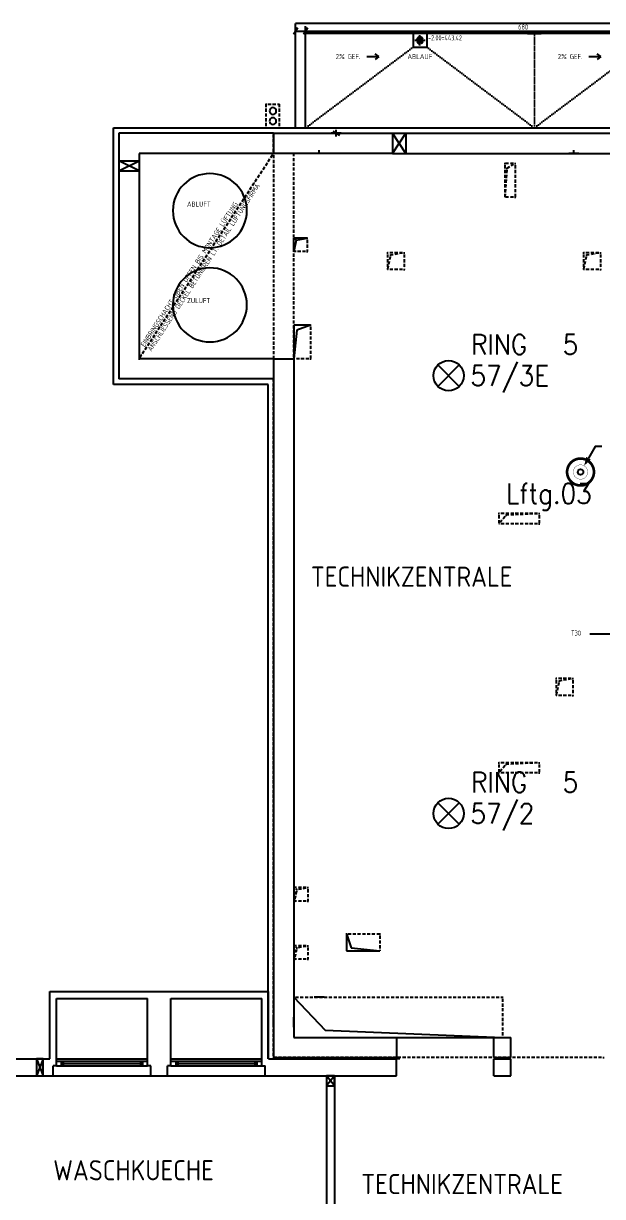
# Model space of a CAD drawing. Extents: x -386 to 10077, y -116 to 3208.
# Drawn here: x 1431 to 2291, y 1296 to 3038 of the extents above; entities that cross this region are included whole.
import ezdxf
from ezdxf.enums import TextEntityAlignment as Align

# ---------------------------------------------------------------- set-up
doc = ezdxf.new("R2010")
doc.units = 0
doc.header["$LTSCALE"] = 60
doc.linetypes.add('X1$0$ACHSE', pattern=[0.115, 0, -0.04, 0.075, 0])
doc.linetypes.add('X1$0$PUNKT_1MM', pattern=[0.05, 0, -0.05])
doc.layers.get('0').update_dxf_attribs({"linetype": 'CONTINUOUS'})
doc.layers.add('SECO-BRAND', color=240, linetype='CONTINUOUS')
doc.layers.add('SECO-BRAND_LOOP', color=81, linetype='CONTINUOUS')
doc.styles.add('ROMANS', font='romans.shx', dxfattribs={"width": 0.9})
doc.styles.add('SMALL', font='ISO.SHX', dxfattribs={"height": 12.5})

# ---------------------------------------------------------------- blocks, each defined once
blk = doc.blocks.new('SecoS-anschluss steuerung')
blk.add_lwpolyline([(0.315, 0.379), (0.219, 0.379), (0.118, 0.205)])
at = {"const_width": 0.4}
for points in [[(-0.02, 0, -1), (0.02, 0, 0.956007)], [(-0.02, 0, 1), (0.02, 0, -0.956007)]]:
    blk.add_lwpolyline(points, format="xyb", dxfattribs=at)
blk.add_lwpolyline([(0.055, 0.095, 0, 0.08, 0), (0.118, 0.205, 0.1, 0.1, 0)], format="xyseb")
at = {"const_width": 0.00445}
blk.add_lwpolyline([(-0.107, 0, 1), (0.107, 0, 1)], format="xyb", close=True, dxfattribs=at)
blk.add_circle((0, 0), 0.04)
at = {"style": 'ROMANS', "width": 0.9, "flags": 1}
for tag, p in [('PRODUKT_1', (-0.344, -0.029)), ('PRODUKT_2', (-0.344, -0.479)), ('TECHNIK', (-0.344, -0.931)), ('SECOPOS', (-0.344, -1.393))]:
    blk.add_attdef(tag, text='', height=0.3, dxfattribs=at).set_placement(p, align=Align.RIGHT)
at = {"color": 81, "style": 'ROMANS', "width": 0.9}
for tag, p in [('MELDERNUMMER', (0.33, -0.013)), ('LINE_1', (0.33, -0.461)), ('LINE_2', (0.33, -0.913)), ('ZUSATZTEXT', (0.33, -1.358))]:
    blk.add_attdef(tag, p, '', height=0.3, dxfattribs=at)
at = {"layer": 'SECO-BRAND_LOOP', "color": 7, "style": 'ROMANS', "width": 0.8}
for tag, p, flags in [('RING', (0.33, 0.436), 9), ('RINGNUMMER', (1.294, 0.436), 1)]:
    blk.add_attdef(tag, p, '', height=0.3, dxfattribs=dict(at, flags=flags))
blk = doc.blocks.new('SecoS-opt')
for p, q in [((0.159, 0.159), (-0.159, -0.159)), ((-0.159, 0.159), (0.159, -0.159))]:
    blk.add_line(p, q)
blk.add_circle((0, 0), 0.225)
at = {"style": 'ROMANS', "width": 0.9, "flags": 1}
for tag, p in [('PRODUKT_1', (-0.344, -0.147)), ('PRODUKT_2', (-0.344, -0.597)), ('TECHNIK', (-0.344, -1.049)), ('SECOPOS', (-0.344, -1.511))]:
    blk.add_attdef(tag, text='', height=0.3, dxfattribs=at).set_placement(p, align=Align.RIGHT)
at = {"color": 81, "style": 'ROMANS', "width": 0.9}
for tag, p in [('MELDERNUMMER', (0.33, -0.131)), ('LINE_1', (0.33, -0.989)), ('LINE_2', (0.33, -1.441)), ('ZUSATZTEXT', (0.33, -1.886))]:
    blk.add_attdef(tag, p, '', height=0.3, dxfattribs=at)
at = {"layer": 'SECO-BRAND_LOOP', "color": 7, "style": 'ROMANS', "width": 0.8, "flags": 8}
blk.add_attdef('RING', (0.33, -0.579), '', height=0.3, dxfattribs=at)
at = {"layer": 'SECO-BRAND_LOOP', "color": 7, "style": 'ROMANS', "width": 0.8}
blk.add_attdef('RINGNUMMER', (1.294, -0.579), '', height=0.3, dxfattribs=at)

msp = doc.modelspace()

# ---------------------------------------------------------------- linework, layer by layer
at = {"color": 252, "linetype": 'Continuous'}
for p, q in [((2545, 3038), (1835, 3038)), ((1835, 2883), (1835, 3038)), ((1835, 3019), (1835, 3034)), ((1850, 3019), (1850, 3034)), ((1837.9, 3031.5), (1832.1, 3021.5)), ((1835, 3026.5), (1850, 3026.5)), ((1852.9, 3031.5), (1847.1, 3021.5)), ((1850, 3026.5), (2530, 3026.5)), ((2530, 3023), (1850, 3023)), ((1850, 2883), (1850, 3023)), ((2010, 3023), (2010, 3003)), ((2020, 3005.5), (2020, 3020.5)), ((2030, 3023), (2030, 3003)), ((2180, 3023), (2200, 3023)), ((2010, 3003), (2030, 3003)), ((2012.5, 3013), (2027.5, 3013)), ((1941.1, 2988.7), (1958.9, 2988.7)), ((1958.9, 2988.7), (1953.4, 2992.8)), ((1958.9, 2988.7), (1953.4, 2984.5)), ((2271.1, 2988.7), (2289, 2988.7)), ((2289, 2988.7), (2283.5, 2992.8)), ((2289, 2988.7), (2283.5, 2984.5)), ((1564.5, 2883), (3850.5, 2883)), ((1564.5, 2502), (1564.5, 2883)), ((1572.5, 2875), (1572.5, 2510)), ((1802.5, 2875), (1572.5, 2875)), ((1802.5, 2875), (1979.1, 2875)), ((1802.5, 2875), (1802.5, 2845)), ((1902.9, 2875), (1887.9, 2875)), ((1902.9, 2875), (1887.9, 2875)), ((1890.4, 2877.9), (1900.4, 2872.1)), ((1895.4, 2875), (1895.4, 2879.9)), ((1895.4, 2870.1), (1895.4, 2875)), ((1979.1, 2875), (2332.5, 2875)), ((1979.1, 2875), (1979.1, 2845)), ((1979.1, 2844.9), (1999.1, 2874.9)), ((1999.1, 2844.9), (1979.1, 2874.9)), ((1999.1, 2875), (1999.1, 2845)), ((1602.5, 2845), (1602.5, 2540)), ((1802.5, 2845), (1602.5, 2845)), ((1979.1, 2845), (1802.5, 2845)), ((1877.6, 2845), (1862.6, 2845)), ((1870.1, 2845), (1870.1, 2849.9)), ((1902.9, 2845), (1887.9, 2845)), ((1979.1, 2845), (2332.5, 2845)), ((2256.2, 2845), (2241.2, 2845)), ((2248.7, 2845), (2248.7, 2849.9)), ((1602.5, 2819.1), (1572.5, 2834.1)), ((1572.5, 2834.1), (1602.5, 2834.1)), ((1572.5, 2819.1), (1602.5, 2834.1)), ((1572.5, 2819.1), (1602.5, 2819.1)), ((1832.5, 2699.1), (1832.5, 2719.1)), ((1832.5, 2699.1), (1832.5, 2719.1)), ((1832.5, 2719.1), (1836.1, 2716.2)), ((1832.5, 2719.1), (1836.1, 2716.2)), ((1852.5, 2719.1), (1832.5, 2719.1)), ((1836.1, 2716.2), (1852.5, 2719.1)), ((1836.1, 2716.2), (1832.5, 2699.1)), ((1857.5, 2590), (1832.5, 2590)), ((1832.5, 2590), (1832.5, 2540)), ((1837, 2582.7), (1832.5, 2540)), ((1857.5, 2590), (1837, 2582.7)), ((1802.5, 2540), (1602.5, 2540)), ((1802.5, 2540), (1802.5, 2390)), ((1802.5, 2540), (1832.5, 2540)), ((1832.5, 2540), (1832.5, 2390)), ((1802.5, 2510), (1572.5, 2510)), ((1794.5, 2502), (1564.5, 2502)), ((1794.5, 1500), (1794.5, 2502)), ((1802.5, 2390), (1802.5, 1502)), ((1832.5, 2390), (1832.5, 1532)), ((2351.5, 2130.9), (2272.6, 2130.9)), ((1910.6, 1685.7), (1910.6, 1660.7)), ((1910.6, 1685.7), (1917.9, 1665.2)), ((1910.6, 1660.7), (1960.6, 1660.7)), ((1917.9, 1665.2), (1960.6, 1660.7)), ((1470, 1600), (1795, 1600)), ((1470, 1500), (1470, 1600)), ((1480, 1490), (1480, 1590)), ((1480, 1590), (1615, 1590)), ((1615, 1490), (1615, 1590)), ((1650, 1490), (1650, 1590)), ((1650, 1590), (1785, 1590)), ((1785, 1490), (1785, 1590)), ((1795, 1500), (1795, 1600)), ((1832.5, 1592), (1879.3, 1542.7)), ((1832.5, 1592), (1832.5, 1532)), ((1877.6, 1592), (1862.6, 1592)), ((1802.5, 1547.1), (1802.5, 1562.1)), ((1832.5, 1547.1), (1832.5, 1562.1)), ((1879.3, 1542.7), (2142.5, 1532)), ((1832.5, 1532), (1985, 1532)), ((1832.5, 1532), (2142.5, 1532)), ((1985, 1532), (1985, 1502)), ((2130, 1502), (2130, 1532)), ((2130, 1532), (2155, 1532)), ((2155, 1502), (2155, 1532)), ((1285, 1500), (1470, 1500)), ((1450, 1500), (1450, 1475)), ((1450, 1500), (1460, 1475)), ((1460, 1500), (1450, 1475)), ((1460, 1500), (1450, 1500)), ((1460, 1475), (1460, 1500)), ((1480, 1500), (1615, 1500)), ((1650, 1500), (1785, 1500)), ((1795, 1500), (1985, 1500)), ((1802.5, 1502), (1985, 1502)), ((1990, 1500), (1985, 1500)), ((1985, 1475), (1985, 1500)), ((2130, 1502), (2155, 1502)), ((2130, 1475), (2130, 1500)), ((2130, 1500), (2155, 1500)), ((2155, 1475), (2155, 1500)), ((1475, 1475), (1475, 1490)), ((1480, 1490), (1475, 1490)), ((1480, 1497), (1615, 1497)), ((1480, 1490), (1615, 1490)), ((1487, 1497), (1487, 1490)), ((1490, 1497), (1490, 1490)), ((1490, 1493.5), (1605, 1493.5)), ((1605, 1490), (1605, 1497)), ((1608, 1490), (1608, 1497)), ((1620, 1490), (1615, 1490)), ((1620, 1475), (1620, 1490)), ((1650, 1490), (1645, 1490)), ((1645, 1475), (1645, 1490)), ((1650, 1497), (1785, 1497)), ((1650, 1490), (1785, 1490)), ((1657, 1497), (1657, 1490)), ((1660, 1497), (1660, 1490)), ((1660, 1493.5), (1775, 1493.5)), ((1775, 1490), (1775, 1497)), ((1778, 1490), (1778, 1497)), ((1785, 1490), (1790, 1490)), ((1790, 1475), (1790, 1490)), ((1373, 1475), (1475, 1475)), ((1450, 1475), (1460, 1475)), ((1475, 1475), (1620, 1475)), ((1620, 1475), (1645, 1475)), ((1645, 1475), (1790, 1475)), ((1790, 1475), (1985, 1475)), ((1881, 1475), (1881, 880)), ((1893, 1475), (1881, 1475)), ((1881, 1475), (1881, 1460)), ((1893, 1460), (1881, 1475)), ((1893, 1475), (1881, 1460)), ((1893, 1475), (1893, 880)), ((1893, 1460), (1893, 1475)), ((2130, 1475), (2155, 1475)), ((1881, 1460), (1893, 1460))]:
    msp.add_line(p, q, dxfattribs=at)
at = {"color": 252, "linetype": 'X1$0$PUNKT_1MM'}
for p, q in [((2190, 3023), (2190, 2883)), ((2010, 3003), (1850, 2883)), ((2030, 3003), (2190, 2883)), ((2350, 3003), (2190, 2883))]:
    msp.add_line(p, q, dxfattribs=at)
at = {"color": 252, "linetype": 'X1$0$ACHSE'}
for p, q in [((1791.5, 2883), (1791.5, 2918)), ((1791.5, 2918), (1811.5, 2918)), ((1811.5, 2883), (1811.5, 2918)), ((1802.5, 2845), (1802.5, 2875)), ((1602.5, 2540), (1802.5, 2845)), ((1802.5, 2845), (1802.5, 2540)), ((1832.5, 2540), (1832.5, 2845)), ((2146.3, 2830), (2146.3, 2780)), ((2161.3, 2830), (2146.3, 2830)), ((2149, 2822.7), (2146.3, 2780)), ((2161.3, 2830), (2149, 2822.7)), ((2161.3, 2830), (2161.3, 2780)), ((2161.3, 2780), (2146.3, 2780)), ((1852.5, 2719.1), (1852.5, 2699.1)), ((1852.5, 2699.1), (1832.5, 2699.1)), ((1996.6, 2697.5), (1971.6, 2697.5)), ((1971.6, 2697.5), (1971.6, 2672.5)), ((1976, 2693.8), (1971.6, 2672.5)), ((1996.6, 2697.5), (1976, 2693.8)), ((1996.6, 2697.5), (1996.6, 2672.5)), ((2288.1, 2697.5), (2263.1, 2697.5)), ((2263.1, 2697.5), (2263.1, 2672.5)), ((2267.6, 2693.8), (2263.1, 2672.5)), ((2288.1, 2697.5), (2267.6, 2693.8)), ((2288.1, 2697.5), (2288.1, 2672.5)), ((1996.6, 2672.5), (1971.6, 2672.5)), ((2288.1, 2672.5), (2263.1, 2672.5)), ((1857.5, 2590), (1857.5, 2540)), ((1857.5, 2540), (1832.5, 2540)), ((1802.5, 2390), (1802.5, 2510)), ((1802.5, 1502), (1802.5, 2390)), ((2197.3, 2310), (2137.3, 2310)), ((2137.3, 2310), (2137.3, 2295)), ((2148, 2307.8), (2137.3, 2295)), ((2197.3, 2310), (2148, 2307.8)), ((2197.3, 2310), (2197.3, 2295)), ((2197.3, 2295), (2137.3, 2295)), ((2247.3, 2064.9), (2222.3, 2064.9)), ((2222.3, 2064.9), (2222.3, 2039.9)), ((2226.8, 2061.3), (2222.3, 2039.9)), ((2247.3, 2064.9), (2226.8, 2061.3)), ((2247.3, 2064.9), (2247.3, 2039.9)), ((2247.3, 2039.9), (2222.3, 2039.9)), ((2197.3, 1939.9), (2137.3, 1939.9)), ((2137.3, 1939.9), (2137.3, 1924.9)), ((2148, 1937.7), (2137.3, 1924.9)), ((2197.3, 1939.9), (2148, 1937.7)), ((2197.3, 1939.9), (2197.3, 1924.9)), ((2197.3, 1924.9), (2137.3, 1924.9)), ((1833.4, 1734.5), (1833.4, 1754.5)), ((1833.4, 1734.5), (1833.4, 1754.5)), ((1833.4, 1754.5), (1837, 1751.6)), ((1833.4, 1754.5), (1837, 1751.6)), ((1853.4, 1754.5), (1833.4, 1754.5)), ((1837, 1751.6), (1833.4, 1734.5)), ((1837, 1751.6), (1853.4, 1754.5)), ((1853.4, 1754.5), (1853.4, 1734.5)), ((1853.4, 1734.5), (1833.4, 1734.5)), ((1910.6, 1685.7), (1960.6, 1685.7)), ((1960.6, 1685.7), (1960.6, 1660.7)), ((1833.4, 1648.1), (1833.4, 1668.1)), ((1833.4, 1648.1), (1833.4, 1668.1)), ((1833.4, 1668.1), (1837, 1665.2)), ((1833.4, 1668.1), (1837, 1665.2)), ((1853.4, 1668.1), (1833.4, 1668.1)), ((1837, 1665.2), (1833.4, 1648.1)), ((1837, 1665.2), (1853.4, 1668.1)), ((1853.4, 1668.1), (1853.4, 1648.1)), ((1853.4, 1648.1), (1833.4, 1648.1)), ((1832.5, 1592), (2142.5, 1592)), ((2142.5, 1592), (2142.5, 1532)), ((1985, 1532), (2130, 1532)), ((2292.5, 1502), (1802.5, 1502))]:
    msp.add_line(p, q, dxfattribs=at)
for start, end in [(0, 180), (180, 0)]:
    msp.add_arc((2020, 3013), 5, start, end, dxfattribs=at)
at = {"color": 252, "linetype": 'Continuous'}
for centre, radius, start, end in [((2020, 3013), 3.75, 0, 180), ((2020, 3013), 1.88, 0, 90), ((2020, 3013), 3.75, 180, 0), ((2020, 3013), 1.88, 180, 270), ((1801.5, 2908), 5, 0, 180), ((1801.5, 2908), 5, 180, 0), ((1801.5, 2893), 5, 0, 180), ((1801.5, 2893), 5, 180, 0), ((1707.8, 2760), 55, 0, 180), ((1707.8, 2760), 55, 180, 0), ((1707.8, 2620), 55, 0, 180), ((1707.8, 2620), 55, 180, 0)]:
    msp.add_arc(centre, radius, start, end, dxfattribs=at)

# ---------------------------------------------------------------- block references
at = {"layer": 'SECO-BRAND'}
ref = msp.add_blockref('SecoS-opt', (2062.5, 2514.9, 280), dxfattribs=dict(at, xscale=100, yscale=100, zscale=100))
ref.add_attrib('MELDERNUMMER', '57/3E', (2095, 2499.8, -27720), dxfattribs={"layer": '0', "color": 81, "height": 30, "style": 'ROMANS', "width": 0.9})
ref.add_attrib('RINGNUMMER', '5', (2232.1, 2546.2, -27720), dxfattribs={"layer": 'SECO-BRAND_LOOP', "color": 7, "height": 30, "style": 'ROMANS', "width": 0.9})
ref.add_attrib('RING', 'RING', (2096.1, 2546.2, -27720), dxfattribs={"layer": 'SECO-BRAND_LOOP', "color": 7, "height": 30, "style": 'ROMANS', "width": 0.9, "flags": 8})
ref = msp.add_blockref('SecoS-anschluss steuerung', (2258.6, 2371.8), dxfattribs=dict(at, xscale=100, yscale=100, zscale=100))
ref.add_attrib('LINE_1', 'Lftg.03', (2148, 2324.8), dxfattribs={"layer": '0', "color": 81, "height": 30, "style": 'ROMANS', "width": 0.9})
ref = msp.add_blockref('SecoS-opt', (2062.5, 1864.7, 280), dxfattribs=dict(at, xscale=100, yscale=100, zscale=100))
ref.add_attrib('MELDERNUMMER', '57/2', (2095, 1849.6, -27720), dxfattribs={"layer": '0', "color": 81, "height": 30, "style": 'ROMANS', "width": 0.9})
ref.add_attrib('RINGNUMMER', '5', (2232.1, 1895.9, -27720), dxfattribs={"layer": 'SECO-BRAND_LOOP', "color": 7, "height": 30, "style": 'ROMANS', "width": 0.9})
ref.add_attrib('RING', 'RING', (2096.1, 1895.9, -27720), dxfattribs={"layer": 'SECO-BRAND_LOOP', "color": 7, "height": 30, "style": 'ROMANS', "width": 0.9, "flags": 8})

# ---------------------------------------------------------------- texts
at = {"color": 252, "style": 'SMALL'}
for s, width, p in [('680', 0.816807, (2165.9, 3029)), ('-2.00=443.42', 0.790784, (2032.1, 3012.9))]:
    msp.add_text(s, height=7.5, dxfattribs=dict(at, width=width)).set_placement(p)
for s, height, width, p in [('2% GEF.', 7.5, 0.875188, (1894.9, 2992.6)), ('ABLAUF', 7.5, 0.890476, (2001.5, 2992.6)), ('2% GEF.', 7.5, 0.875188, (2224.9, 2992.6)), ('ABLUFT', 7.5, 0.871429, (1673.9, 2773.5)), ('ZULUFT', 7.5, 0.871429, (1673.9, 2630.1)), ('TECHNIKZENTRALE', 30, 0.974026, (1857.8, 2231.4)), ('T30', 7.5, 0.826891, (2244.4, 2136.4)), ('WASCHKUECHE', 30, 0.974026, (1475, 1349.7)), ('TECHNIKZENTRALE', 30, 0.974026, (1932.8, 1329.3))]:
    msp.add_text(s, height=height, dxfattribs=dict(at, width=width)).set_placement(p, align=Align.TOP_LEFT)
for s, width, p in [('ANSCHLIESSEND DECKEL BETONIEREN LT. DETAIL LÜFTUNGSFIRMA', 0.853439, (1614.5, 2554.4)), ('EINBRINGSCHACHT OBEN OFFEN BIS MONTAGE LÜFTUNG', 0.867937, (1604.3, 2561.1))]:
    msp.add_text(s, height=7.5, rotation=56.7456, dxfattribs=dict(at, width=width)).set_placement(p, align=Align.TOP_LEFT)

doc.saveas('drawing.dxf')
